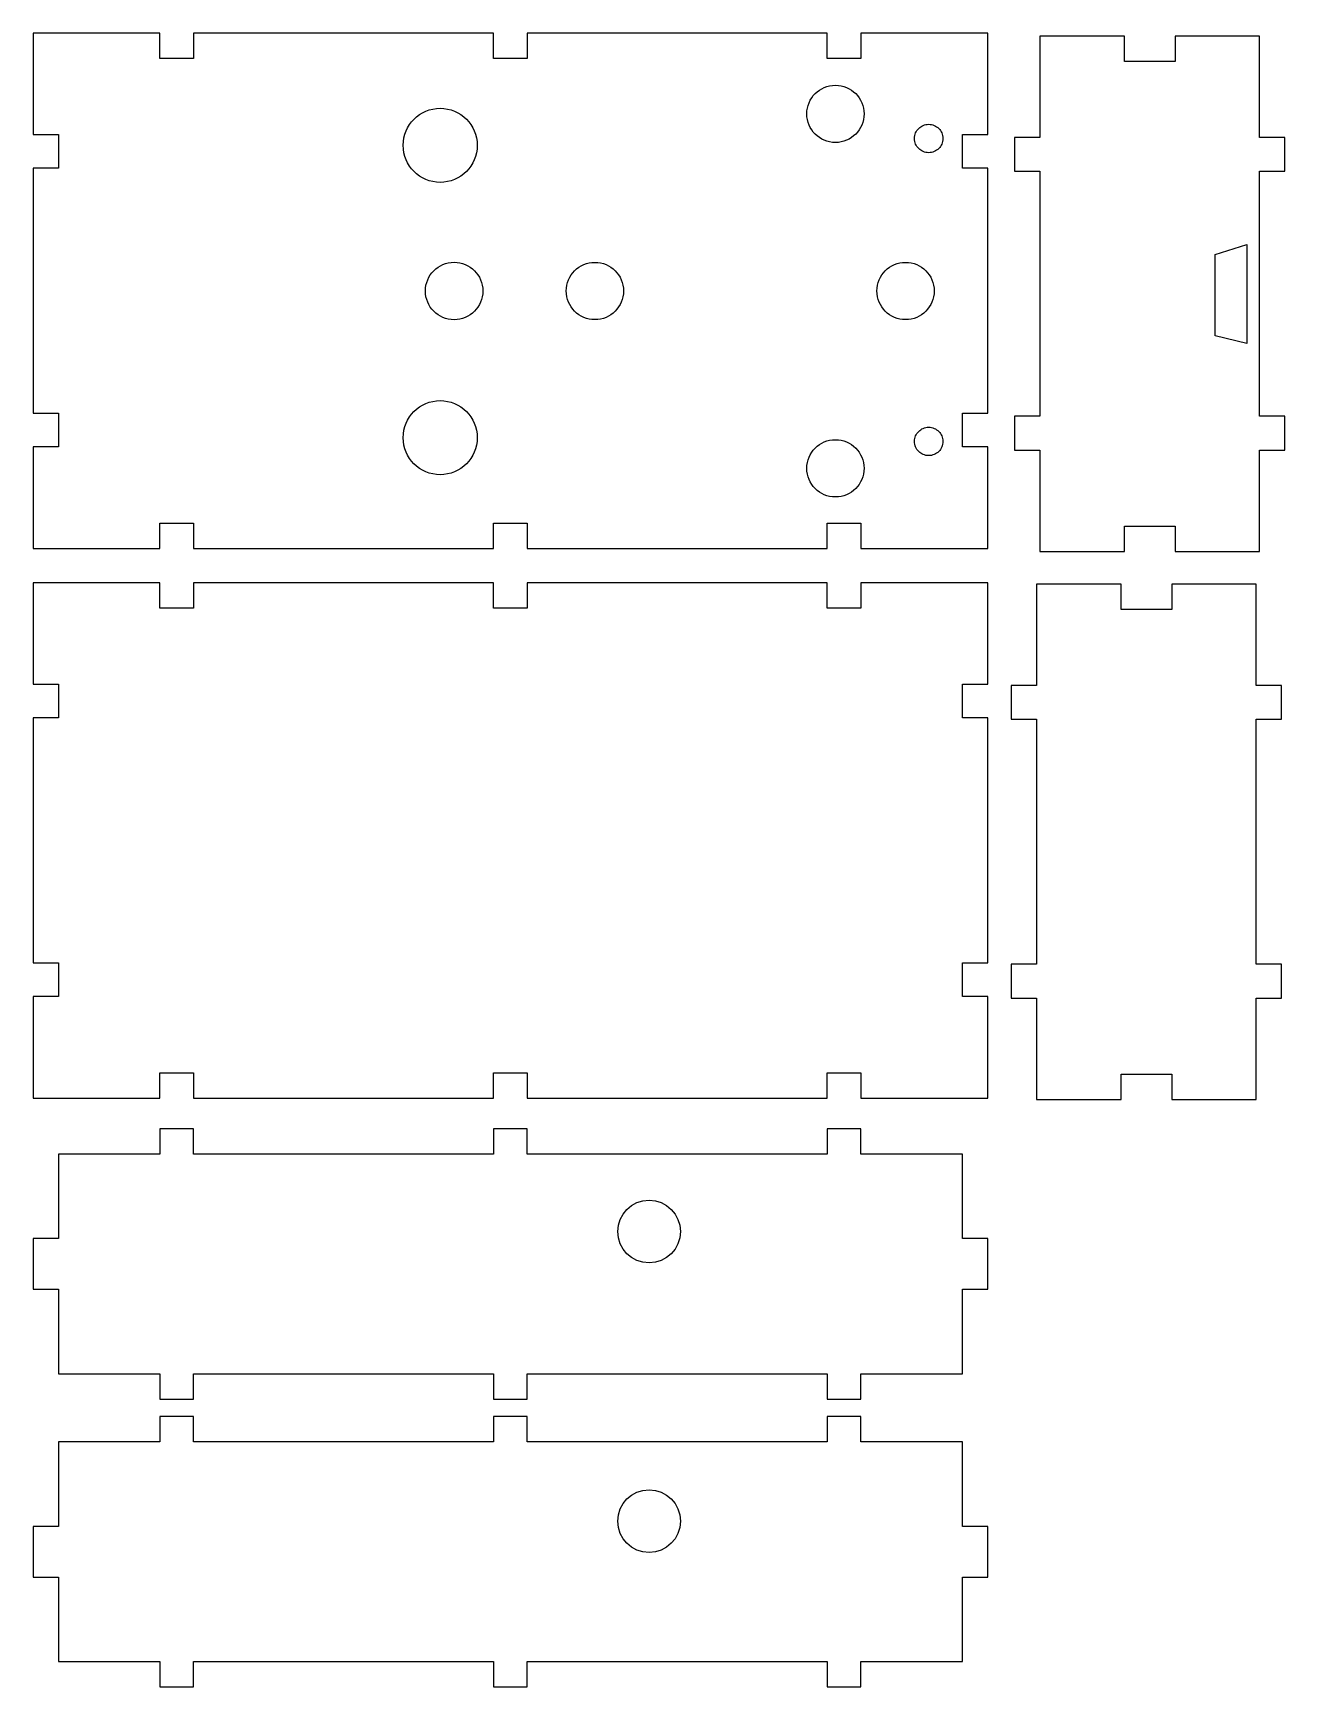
# Model space of a CAD drawing. Extents: x 5 to 154, y 97 to 292.
import ezdxf

# ---------------------------------------------------------------- set-up
doc = ezdxf.new("R2010")
doc.units = 0
doc.layers.get('0').update_dxf_attribs({"linetype": 'CONTINUOUS'})

msp = doc.modelspace()

# ---------------------------------------------------------------- linework, layer by layer
at = {"color": 7}
for points in [[(115.451226, 276.392534), (115.451226, 280.392535), (118.451228, 280.392535), (118.451228, 292.392533), (103.451227, 292.392533), (103.451227, 289.392533), (99.451227, 289.392533), (99.451227, 292.392533), (63.951227, 292.392533), (63.951227, 289.392533), (59.951246, 289.392533), (59.951246, 292.392533), (24.451227, 292.392533), (24.451227, 289.392533), (20.451227, 289.392533), (20.451227, 292.392533), (5.451226, 292.392533), (5.451226, 280.392535), (8.451228, 280.392535), (8.451228, 276.392534), (5.451226, 276.392534), (5.451226, 247.392532), (8.451228, 247.392532), (8.451228, 243.392535), (5.451226, 243.392535), (5.451226, 231.392533), (20.451227, 231.392533), (20.451227, 234.392533), (24.451227, 234.392533), (24.451227, 231.392533), (59.951227, 231.392533), (59.951227, 234.392533), (63.951207, 234.392533), (63.951207, 231.392533), (99.451227, 231.392533), (99.451227, 234.392533), (103.451227, 234.392533), (103.451227, 231.392533), (118.451228, 231.392533), (118.451228, 243.392535), (115.451226, 243.392535), (115.451226, 247.392532), (118.451228, 247.392532), (118.451228, 276.392534), (115.451226, 276.392534)], [(124.632822, 276.026831), (124.632822, 247.026826), (121.632799, 247.026826), (121.632799, 243.026826), (124.632822, 243.026826), (124.632822, 231.026827), (134.632802, 231.026827), (134.632802, 234.026827), (140.632818, 234.026827), (140.632818, 231.026827), (150.632803, 231.026827), (150.632803, 243.026826), (153.632826, 243.026826), (153.632826, 247.026826), (150.632803, 247.026826), (150.632803, 276.026831), (153.632826, 276.026831), (153.632826, 280.026828), (150.632803, 280.026828), (150.632803, 292.02683), (140.632818, 292.02683), (140.632818, 289.02683), (134.632802, 289.02683), (134.632802, 292.02683), (124.632822, 292.02683), (124.632822, 280.026828), (121.632799, 280.026828), (121.632799, 276.026831), (124.632822, 276.026831)], [(103.798928, 282.481433), (103.748128, 282.145434), (103.664127, 281.820235), (103.549827, 281.508735), (103.407328, 281.211834), (103.237328, 280.932533), (103.042028, 280.671833), (102.823328, 280.430635), (102.583027, 280.211833), (102.321328, 280.016536), (102.042027, 279.846635), (101.745126, 279.704034), (101.433626, 279.589835), (101.109426, 279.506735), (100.772526, 279.455035), (100.425828, 279.437424), (100.079126, 279.455046), (99.742226, 279.506735), (99.417027, 279.589835), (99.105527, 279.704034), (98.809628, 279.846635), (98.530327, 280.016536), (98.268628, 280.211833), (98.028327, 280.430635), (97.809628, 280.671833), (97.614327, 280.932533), (97.444426, 281.211834), (97.301828, 281.508735), (97.187528, 281.820235), (97.103527, 282.145434), (97.052826, 282.481433), (97.035215, 282.828033), (97.052837, 283.174735), (97.103527, 283.511635), (97.187528, 283.836834), (97.301828, 284.148334), (97.444426, 284.444235), (97.614327, 284.724533), (97.809628, 284.985334), (98.028327, 285.226536), (98.268628, 285.445235), (98.530327, 285.640533), (98.809628, 285.809533), (99.105527, 285.953035), (99.417027, 286.066333), (99.742226, 286.150334), (100.079126, 286.202135), (100.425828, 286.219633), (100.772526, 286.202135), (101.109426, 286.150334), (101.433626, 286.066333), (101.745126, 285.953035), (102.042027, 285.809533), (102.321328, 285.640533), (102.583027, 285.445235), (102.823328, 285.226536), (103.042028, 284.985334), (103.237328, 284.724533), (103.407328, 284.444235), (103.549827, 284.148334), (103.664127, 283.836834), (103.748128, 283.511635), (103.798928, 283.174735), (103.816426, 282.828033), (103.798931, 282.481433)], [(58.002996, 278.655234), (57.936598, 278.220634), (57.829167, 277.799734), (57.681706, 277.397434), (57.497138, 277.013635), (57.277417, 276.652334), (57.024486, 276.315434), (56.741276, 276.003835), (56.430736, 275.720633), (56.092848, 275.468733), (55.731516, 275.248932), (55.347728, 275.064432), (54.945386, 274.916935), (54.525457, 274.808533), (54.089917, 274.742135), (53.641666, 274.719642), (53.193427, 274.742126), (52.757887, 274.808533), (52.337958, 274.916935), (51.934628, 275.064432), (51.551828, 275.248932), (51.189528, 275.468733), (50.852628, 275.720633), (50.541128, 276.003835), (50.257926, 276.315434), (50.005927, 276.652334), (49.786226, 277.013635), (49.601627, 277.397434), (49.454126, 277.799734), (49.345728, 278.220634), (49.279326, 278.655234), (49.256918, 279.104433), (49.279335, 279.552734), (49.345728, 279.987235), (49.454126, 280.408133), (49.601627, 280.810534), (49.786226, 281.194334), (50.005927, 281.555634), (50.257926, 281.892534), (50.541128, 282.204034), (50.852628, 282.487233), (51.189528, 282.740234), (51.551828, 282.958934), (51.934628, 283.143535), (52.337958, 283.290934), (52.757887, 283.399333), (53.193427, 283.465734), (53.641666, 283.488227), (54.089917, 283.46574), (54.525457, 283.399333), (54.945386, 283.290934), (55.347728, 283.143535), (55.731516, 282.958934), (56.092848, 282.740234), (56.430736, 282.487233), (56.741276, 282.204034), (57.024486, 281.892534), (57.277417, 281.555634), (57.497138, 281.194334), (57.681706, 280.810534), (57.829167, 280.408133), (57.936598, 279.987235), (58.002996, 279.552734), (58.025461, 279.104433), (58.002993, 278.655234)], [(113.140726, 279.741135), (113.115326, 279.574135), (113.073326, 279.414033), (113.016627, 279.258735), (112.946326, 279.112233), (112.862328, 278.973535), (112.765726, 278.844633), (112.656328, 278.724533), (112.537126, 278.616135), (112.408227, 278.519434), (112.269627, 278.435535), (112.122127, 278.365135), (111.967827, 278.308535), (111.806727, 278.266535), (111.640726, 278.241135), (111.468828, 278.232329), (111.296926, 278.24114), (111.129927, 278.266535), (110.968826, 278.308535), (110.814526, 278.365135), (110.667026, 278.435535), (110.528328, 278.519434), (110.399428, 278.616135), (110.280328, 278.724533), (110.171926, 278.844633), (110.075228, 278.973535), (109.990327, 279.112233), (109.920026, 279.258735), (109.863327, 279.414033), (109.822326, 279.574135), (109.796926, 279.741135), (109.788121, 279.913033), (109.796932, 280.084935), (109.822326, 280.251934), (109.863327, 280.413035), (109.920026, 280.567335), (109.990327, 280.714835), (110.075228, 280.852435), (110.171926, 280.982334), (110.280328, 281.101533), (110.399428, 281.209935), (110.528328, 281.306534), (110.667026, 281.390534), (110.814526, 281.461835), (110.968826, 281.518533), (111.129927, 281.559535), (111.296926, 281.584935), (111.468828, 281.59374), (111.640726, 281.584929), (111.806727, 281.559535), (111.967827, 281.518533), (112.122127, 281.461835), (112.269627, 281.390534), (112.408227, 281.306534), (112.537126, 281.209935), (112.656328, 281.101533), (112.765726, 280.982334), (112.862328, 280.852435), (112.946326, 280.714835), (113.016627, 280.567335), (113.073326, 280.413035), (113.115326, 280.251934), (113.140726, 280.084935), (113.148515, 279.913033), (113.140737, 279.741135)], [(145.356823, 266.192845), (149.141818, 267.381317), (149.141818, 255.660617), (145.356823, 256.532686), (145.356823, 266.192845)], [(58.669977, 261.514619), (58.619197, 261.176728), (58.535208, 260.851532), (58.420956, 260.539033), (58.277398, 260.242152), (58.107477, 259.961883), (57.912168, 259.700164), (57.692436, 259.458955), (57.451226, 259.239225), (57.189507, 259.043913), (56.909238, 258.873993), (56.612357, 258.730443), (56.299858, 258.616183), (55.974668, 258.533173), (55.636777, 258.481413), (55.290098, 258.463831), (54.942437, 258.481416), (54.604546, 258.533173), (54.279347, 258.616183), (53.966846, 258.730443), (53.669976, 258.873993), (53.389707, 259.043913), (53.127988, 259.239225), (52.886778, 259.458955), (52.668028, 259.700164), (52.471737, 259.961883), (52.301816, 260.242152), (52.159238, 260.539033), (52.044977, 260.851532), (51.960996, 261.176728), (51.909228, 261.514619), (51.891618, 261.861298), (51.909237, 262.208939), (51.960996, 262.54683), (52.044977, 262.872026), (52.159238, 263.184522), (52.301816, 263.481403), (52.471737, 263.761672), (52.668028, 264.023394), (52.886778, 264.264604), (53.127988, 264.483354), (53.389707, 264.679642), (53.669976, 264.849563), (53.966846, 264.992144), (54.279347, 265.106405), (54.604546, 265.190383), (54.942437, 265.242142), (55.290098, 265.259725), (55.636777, 265.242142), (55.974668, 265.190383), (56.299858, 265.106405), (56.612357, 264.992144), (56.909238, 264.849563), (57.189507, 264.679642), (57.451226, 264.483354), (57.692436, 264.264604), (57.912168, 264.023394), (58.107497, 263.761672), (58.277398, 263.481403), (58.420956, 263.184522), (58.535208, 262.872026), (58.619197, 262.54683), (58.669977, 262.208939), (58.68756, 261.861298), (58.669975, 261.514619)], [(75.326228, 261.514605), (75.274426, 261.177691), (75.191427, 260.852495), (75.077226, 260.540975), (74.934627, 260.244094), (74.764727, 259.964804), (74.569426, 259.704053), (74.350628, 259.462844), (74.109427, 259.244093), (73.848727, 259.048784), (73.569428, 258.878864), (73.272528, 258.736282), (72.961028, 258.622025), (72.635826, 258.539015), (72.299826, 258.487264), (71.953226, 258.469681), (71.606497, 258.487266), (71.269588, 258.539015), (70.944386, 258.622025), (70.632867, 258.736282), (70.336968, 258.878864), (70.056696, 259.048784), (69.795956, 259.244093), (69.554747, 259.462844), (69.335996, 259.704053), (69.140676, 259.964804), (68.971738, 260.244094), (68.828177, 260.540975), (68.714898, 260.852495), (68.630918, 261.177691), (68.579158, 261.514605), (68.561576, 261.861284), (68.579161, 262.207949), (68.630918, 262.543886), (68.714898, 262.86908), (68.828177, 263.180605), (68.971738, 263.477483), (69.140676, 263.756773), (69.335996, 264.017512), (69.554747, 264.258733), (69.795956, 264.477484), (70.056696, 264.672793), (70.336968, 264.842713), (70.632867, 264.985295), (70.944386, 265.099552), (71.269588, 265.182554), (71.606497, 265.234314), (71.953226, 265.251896), (72.299826, 265.234311), (72.635826, 265.182554), (72.961028, 265.099552), (73.272528, 264.985295), (73.569428, 264.842713), (73.848727, 264.672793), (74.109427, 264.477484), (74.350628, 264.258733), (74.569426, 264.017512), (74.764727, 263.756773), (74.934627, 263.477483), (75.077226, 263.180605), (75.191427, 262.86908), (75.274426, 262.543886), (75.326228, 262.207949), (75.343838, 261.861284), (75.326216, 261.514605)], [(112.099628, 261.514605), (112.048927, 261.177691), (111.964926, 260.852495), (111.850626, 260.540975), (111.708028, 260.245073), (111.538127, 259.964804), (111.342827, 259.704053), (111.124127, 259.462844), (110.883826, 259.244093), (110.622127, 259.048784), (110.342826, 258.878864), (110.046927, 258.736282), (109.735427, 258.622025), (109.410228, 258.539015), (109.073328, 258.487264), (108.726627, 258.469681), (108.379928, 258.487266), (108.043028, 258.539015), (107.718828, 258.622025), (107.407328, 258.736282), (107.110427, 258.878864), (106.831126, 259.048784), (106.569427, 259.244093), (106.329126, 259.462844), (106.110427, 259.704053), (105.915126, 259.964804), (105.745127, 260.245073), (105.602627, 260.540975), (105.488327, 260.852495), (105.404326, 261.177691), (105.353526, 261.514605), (105.336029, 261.861284), (105.353524, 262.207949), (105.404326, 262.543886), (105.488327, 262.86908), (105.602627, 263.180605), (105.745127, 263.477483), (105.915126, 263.756773), (106.110427, 264.017512), (106.329126, 264.258733), (106.569427, 264.477484), (106.831126, 264.672793), (107.110427, 264.842713), (107.407328, 264.985295), (107.718828, 265.099552), (108.043028, 265.182554), (108.379928, 265.234314), (108.726627, 265.251896), (109.073328, 265.234311), (109.410228, 265.182554), (109.735427, 265.099552), (110.046927, 264.985295), (110.342826, 264.842713), (110.622127, 264.672793), (110.883826, 264.477484), (111.124127, 264.258733), (111.342827, 264.017512), (111.538127, 263.756773), (111.708028, 263.477483), (111.850626, 263.180605), (111.964926, 262.86908), (112.048927, 262.543886), (112.099628, 262.207949), (112.117239, 261.861284), (112.099617, 261.514605)], [(58.002987, 244.046833), (57.936578, 243.611333), (57.829158, 243.191333), (57.681697, 242.789033), (57.497127, 242.405234), (57.277397, 242.043933), (57.024467, 241.706034), (56.741268, 241.394534), (56.430716, 241.112233), (56.092826, 240.859333), (55.731497, 240.639635), (55.347708, 240.455033), (54.945367, 240.307532), (54.525448, 240.200133), (54.089897, 240.133734), (53.641658, 240.110338), (53.193416, 240.133729), (52.757868, 240.200133), (52.337946, 240.307532), (51.934628, 240.455033), (51.551828, 240.639635), (51.189528, 240.859333), (50.852628, 241.112233), (50.541026, 241.394534), (50.257828, 241.706034), (50.005927, 242.043933), (49.786226, 242.405234), (49.601627, 242.789033), (49.454126, 243.191333), (49.345728, 243.611333), (49.279326, 244.046833), (49.256918, 244.495033), (49.279335, 244.943334), (49.345728, 245.378834), (49.454126, 245.798733), (49.601627, 246.202133), (49.786226, 246.584934), (50.005927, 246.946235), (50.257828, 247.284134), (50.541026, 247.595633), (50.852628, 247.878832), (51.189528, 248.130834), (51.551828, 248.350533), (51.934628, 248.535134), (52.337946, 248.682635), (52.757868, 248.791034), (53.193416, 248.857435), (53.641658, 248.879843), (54.089897, 248.857426), (54.525448, 248.791034), (54.945367, 248.682533), (55.347708, 248.535134), (55.731497, 248.350533), (56.092826, 248.130834), (56.430716, 247.878832), (56.741268, 247.595633), (57.024467, 247.284134), (57.277397, 246.946235), (57.497127, 246.584934), (57.681697, 246.202133), (57.829158, 245.798733), (57.936578, 245.378834), (58.002987, 244.943334), (58.025452, 244.495033), (58.002982, 244.046833)], [(113.140726, 243.875933), (113.115326, 243.708934), (113.073326, 243.547833), (113.016627, 243.393534), (112.946326, 243.247035), (112.862328, 243.108334), (112.765726, 242.978433), (112.656328, 242.859335), (112.537126, 242.750933), (112.408227, 242.654233), (112.269627, 242.570232), (112.122127, 242.498934), (111.967827, 242.443334), (111.806727, 242.401333), (111.640726, 242.375933), (111.468828, 242.367128), (111.296926, 242.375939), (111.129927, 242.401333), (110.968826, 242.443334), (110.814526, 242.498934), (110.667026, 242.570232), (110.528328, 242.654233), (110.399428, 242.750933), (110.280328, 242.859335), (110.171926, 242.978433), (110.075228, 243.108334), (109.990327, 243.247035), (109.920026, 243.393534), (109.863327, 243.547833), (109.822326, 243.708934), (109.796926, 243.875933), (109.788121, 244.047835), (109.796932, 244.219635), (109.822326, 244.386634), (109.863327, 244.547834), (109.920026, 244.702133), (109.990327, 244.848635), (110.075228, 244.987234), (110.171926, 245.117133), (110.280328, 245.236335), (110.399428, 245.344635), (110.528328, 245.441332), (110.667026, 245.525333), (110.814526, 245.596634), (110.968826, 245.653233), (111.129927, 245.694333), (111.296926, 245.719649), (111.468828, 245.72844), (111.640726, 245.719629), (111.806727, 245.694319), (111.967827, 245.653233), (112.122127, 245.596634), (112.269627, 245.525333), (112.408227, 245.441332), (112.537126, 245.344635), (112.656328, 245.236335), (112.765726, 245.117133), (112.862328, 244.987234), (112.946326, 244.848635), (113.016627, 244.702133), (113.073326, 244.547834), (113.115326, 244.386634), (113.140726, 244.219635), (113.148515, 244.047835), (113.140737, 243.875933)], [(103.798928, 240.518533), (103.748128, 240.181633), (103.664127, 239.857334), (103.549827, 239.545834), (103.407328, 239.248934), (103.237328, 238.969633), (103.042028, 238.708933), (102.823328, 238.467734), (102.583027, 238.248933), (102.321328, 238.053632), (102.042027, 237.883735), (101.745126, 237.741133), (101.433626, 237.626935), (101.109426, 237.543933), (100.772526, 237.492134), (100.425828, 237.474524), (100.079126, 237.492146), (99.742226, 237.543933), (99.417027, 237.626935), (99.105527, 237.741133), (98.809628, 237.883735), (98.530327, 238.053632), (98.268628, 238.248933), (98.028327, 238.467734), (97.809628, 238.708933), (97.614327, 238.969633), (97.444426, 239.248934), (97.301828, 239.545834), (97.187528, 239.857334), (97.103527, 240.181633), (97.052826, 240.518533), (97.035215, 240.865235), (97.052837, 241.211835), (97.103527, 241.548735), (97.187528, 241.873934), (97.301828, 242.185532), (97.444426, 242.481434), (97.614327, 242.760732), (97.809628, 243.022434), (98.028327, 243.262633), (98.268628, 243.481435), (98.530327, 243.676732), (98.809628, 243.846633), (99.105527, 243.989234), (99.417027, 244.103433), (99.742226, 244.187433), (100.079126, 244.238233), (100.425828, 244.255844), (100.772526, 244.238222), (101.109426, 244.187433), (101.433626, 244.103433), (101.745126, 243.989234), (102.042027, 243.846633), (102.321328, 243.676732), (102.583027, 243.481435), (102.823328, 243.262633), (103.042028, 243.022434), (103.237328, 242.760732), (103.407328, 242.481434), (103.549827, 242.185532), (103.664127, 241.873934), (103.748128, 241.548735), (103.798928, 241.211835), (103.816426, 240.865235), (103.798931, 240.518533)], [(115.451229, 178.32036), (115.451229, 182.320358), (118.451223, 182.320358), (118.451223, 211.320359), (115.451229, 211.320359), (115.451229, 215.320359), (118.451223, 215.320359), (118.451223, 227.320358), (103.451224, 227.320358), (103.451224, 224.320358), (99.451232, 224.320358), (99.451232, 227.320358), (63.951233, 227.320358), (63.951233, 224.320358), (59.951232, 224.320358), (59.951232, 227.320358), (24.451229, 227.320358), (24.451229, 224.320358), (20.451228, 224.320358), (20.451228, 227.320358), (5.451227, 227.320358), (5.451227, 215.320359), (8.451227, 215.320359), (8.451227, 211.320359), (5.451227, 211.320359), (5.451227, 182.320358), (8.451227, 182.320358), (8.451227, 178.32036), (5.451227, 178.32036), (5.451227, 166.320358), (20.451228, 166.320358), (20.451228, 169.320358), (24.451229, 169.320358), (24.451229, 166.320358), (59.951232, 166.320358), (59.951232, 169.320358), (63.951233, 169.320358), (63.951233, 166.320358), (99.451232, 166.320358), (99.451232, 169.320358), (103.451224, 169.320358), (103.451224, 166.320358), (118.451223, 166.320358), (118.451223, 178.32036), (115.451229, 178.32036)], [(124.23652, 211.155439), (124.23652, 182.155435), (121.236526, 182.155435), (121.236526, 178.155435), (124.23652, 178.155435), (124.23652, 166.155436), (134.236528, 166.155436), (134.236528, 169.155436), (140.236516, 169.155436), (140.236516, 166.155436), (150.236524, 166.155436), (150.236524, 178.155435), (153.236518, 178.155435), (153.236518, 182.155435), (150.236524, 182.155435), (150.236524, 211.155439), (153.236518, 211.155439), (153.236518, 215.155437), (150.236524, 215.155437), (150.236524, 227.155438), (140.236516, 227.155438), (140.236516, 224.155439), (134.236528, 224.155439), (134.236528, 227.155438), (124.23652, 227.155438), (124.23652, 215.155437), (121.236526, 215.155437), (121.236526, 211.155439), (124.23652, 211.155439)], [(99.45123, 159.675989), (63.951227, 159.675989), (63.951227, 162.675983), (59.951227, 162.675983), (59.951227, 159.675989), (24.451227, 159.675989), (24.451227, 162.675983), (20.451227, 162.675983), (20.451227, 159.675989), (8.451225, 159.675989), (8.451225, 149.67598), (5.451226, 149.67598), (5.451226, 143.675964), (8.451225, 143.675964), (8.451225, 133.675984), (20.451227, 133.675984), (20.451227, 130.67599), (24.451227, 130.67599), (24.451227, 133.675984), (59.951227, 133.675984), (59.951227, 130.67599), (63.951227, 130.67599), (63.951227, 133.675984), (99.45123, 133.675984), (99.45123, 130.67599), (103.451227, 130.67599), (103.451227, 133.675984), (115.451229, 133.675984), (115.451229, 143.675964), (118.451228, 143.675964), (118.451228, 149.67598), (115.451229, 149.67598), (115.451229, 159.675989), (103.451227, 159.675989), (103.451227, 162.675983), (99.45123, 162.675983), (99.45123, 159.675989)], [(79.117228, 154.146973), (79.814529, 153.930988), (80.444429, 153.587975), (80.994229, 153.134981), (81.44833, 152.584986), (81.79013, 151.953965), (82.00693, 151.257977), (82.082128, 150.508987), (82.00693, 149.760986), (81.79013, 149.063981), (81.44833, 148.432989), (80.994229, 147.883982), (80.444429, 147.429971), (79.814529, 147.087974), (79.117228, 146.870974), (78.36923, 146.795987), (77.62013, 146.870974), (76.922928, 147.087974), (76.293028, 147.429971), (75.743228, 147.883982), (75.290129, 148.432989), (74.94733, 149.063981), (74.73053, 149.760986), (74.655329, 150.508987), (74.73053, 151.257977), (74.94733, 151.953965), (75.290129, 152.584986), (75.743228, 153.134981), (76.293028, 153.587975), (76.922928, 153.930988), (77.62013, 154.146973), (78.36923, 154.222975), (79.117228, 154.146973)], [(99.45123, 125.601613), (63.951227, 125.601613), (63.951227, 128.601607), (59.951227, 128.601607), (59.951227, 125.601613), (24.451227, 125.601613), (24.451227, 128.601607), (20.451227, 128.601607), (20.451227, 125.601613), (8.451225, 125.601613), (8.451225, 115.601605), (5.451226, 115.601605), (5.451226, 109.601617), (8.451225, 109.601617), (8.451225, 99.601609), (20.451227, 99.601609), (20.451227, 96.601615), (24.451227, 96.601615), (24.451227, 99.601609), (59.951227, 99.601609), (59.951227, 96.601615), (63.951227, 96.601615), (63.951227, 99.601609), (99.45123, 99.601609), (99.45123, 96.601615), (103.451227, 96.601615), (103.451227, 99.601609), (115.451229, 99.601609), (115.451229, 109.601617), (118.451228, 109.601617), (118.451228, 115.601605), (115.451229, 115.601605), (115.451229, 125.601613), (103.451227, 125.601613), (103.451227, 128.601607), (99.45123, 128.601607), (99.45123, 125.601613)], [(79.117228, 119.865616), (79.814529, 119.649603), (80.444429, 119.306618), (80.994229, 118.853624), (81.44833, 118.303601), (81.79013, 117.672608), (82.00693, 116.975604), (82.082128, 116.227602), (82.00693, 115.4796), (81.79013, 114.782624), (81.44833, 114.151604), (80.994229, 113.601609), (80.444429, 113.148614), (79.814529, 112.805601), (79.117228, 112.589617), (78.36923, 112.514602), (77.62013, 112.589617), (76.922928, 112.805601), (76.293028, 113.148614), (75.743228, 113.601609), (75.290129, 114.151604), (74.94733, 114.782624), (74.73053, 115.4796), (74.655329, 116.227602), (74.73053, 116.975604), (74.94733, 117.672608), (75.290129, 118.303601), (75.743228, 118.853624), (76.293028, 119.306618), (76.922928, 119.649603), (77.62013, 119.865616), (78.36923, 119.940602), (79.117228, 119.865616)]]:
    msp.add_lwpolyline(points, dxfattribs=at)

doc.saveas('drawing.dxf')
